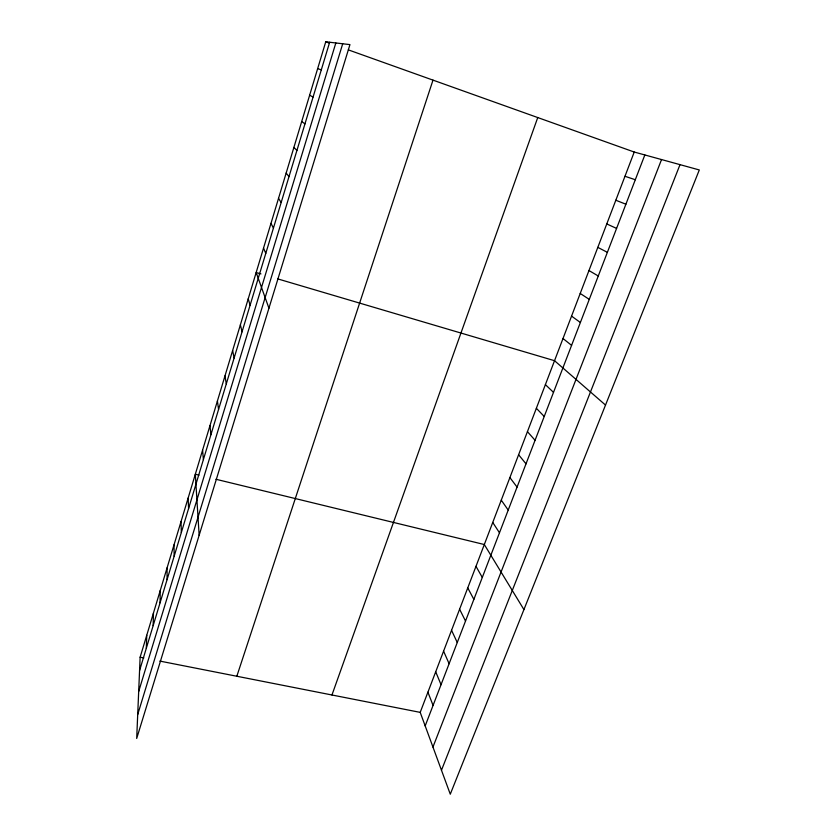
<?xml version="1.0" encoding="UTF-8"?>
<svg xmlns="http://www.w3.org/2000/svg" width="836" height="836" viewBox="0 0 836 836"><rect width="100%" height="100%" fill="white"/><g stroke="black" fill="none" stroke-linecap="round" stroke-linejoin="round"><path stroke-width="1.25" d="M160.073 602.787L160.219 590.624M153.155 625.641L153.448 613.081M146.321 648.234L146.749 635.266M140.134 657.2L136.696 738.46L349.95 44.611L325.747 41.8L140.134 657.2L143.823 657.932M139.57 670.545L329.656 42.249M138.682 691.487L335.832 42.97M137.71 714.519L342.708 43.775M236.828 676.251L432.996 80.131M331.955 694.998L537.747 117.552M420.205 712.376L634.231 152.037L699.304 169.959L450.28 794.2L420.205 712.376L159.812 661.077M425.179 725.92L644.838 154.963M432.954 747.07L661.537 159.561M441.471 770.249L680.013 164.65M198.958 475.13L195.321 474.242L199.146 535.249M215.918 479.258L484.316 544.529L523.921 609.58M260.957 273.926L256.161 272.515L268.931 308.202M277.73 278.89L554.54 360.703L605.515 405.073M317.638 68.698L321.317 69.806M624.973 176.281L635.308 179.73M325.747 41.8L329.311 43.075M348.34 49.878L634.231 152.037M615.818 200.243L625.892 204.214M606.769 223.944L616.581 228.416M309.623 95.273L313.082 97.018M597.824 247.372L607.375 252.347M588.972 270.55L598.273 275.995M580.215 293.457L589.275 299.382M571.563 316.123L580.383 322.497M301.702 121.513L304.952 123.885M563.004 338.528L571.584 345.362M545.396 384.633L553.505 392.366M293.885 147.439L296.926 150.417M536.367 408.281L544.226 416.474M527.432 431.648L535.061 440.29M518.613 454.753L526.011 463.834M286.163 173.062L288.995 176.626M509.887 477.586L517.066 487.085M501.266 500.158L508.215 510.075M492.749 522.469L499.479 532.793M278.524 198.372L281.168 202.511M475.987 566.348L482.299 577.436M467.752 587.907L473.866 599.381M270.979 223.379L273.435 228.082M459.612 609.235L465.516 621.064M451.555 630.323L457.271 642.518M443.592 651.181L449.11 663.721M263.528 248.093L265.785 253.35M435.713 671.799L441.042 684.684M427.917 692.198L433.069 705.417M248.219 298.849L250.1 305.224M240.371 324.859L242.064 331.787M232.627 350.545L234.122 358.007M224.978 375.907L226.295 383.891M217.423 400.946L218.562 409.452M209.972 425.681L210.933 434.689M202.594 450.113L203.388 459.601M188.131 498.089L188.591 508.518M181.025 521.643L181.328 532.522M174.003 544.905L174.16 556.222M167.075 567.905L167.075 579.651"/></g></svg>
